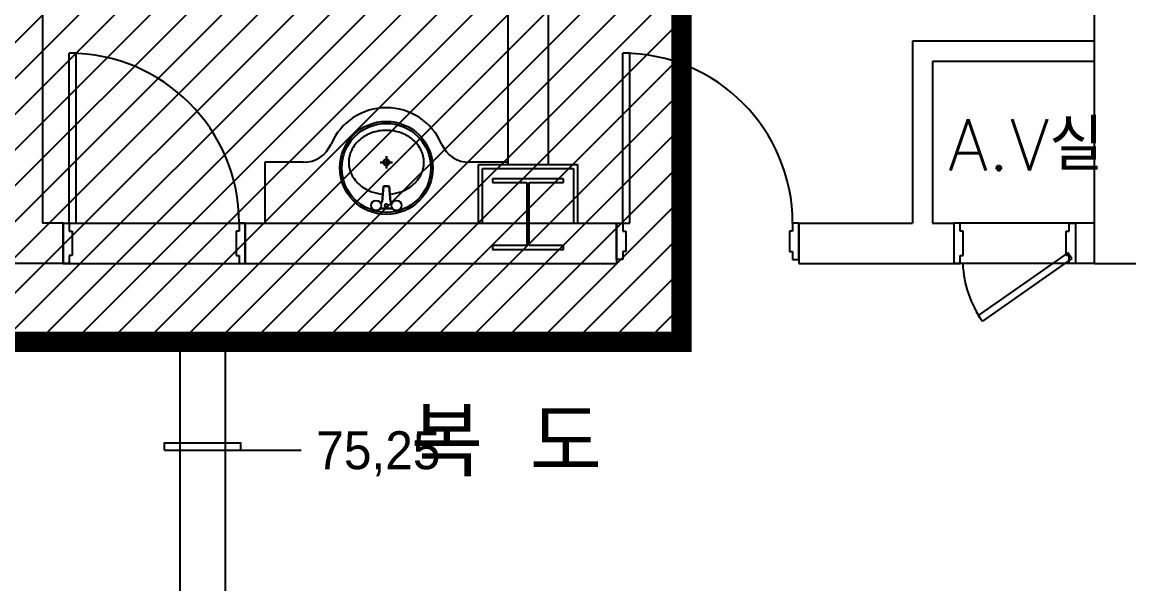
# Model space of a CAD drawing. Header units: millimetres. Extents: x 83956 to 461956, y 36707 to 125807.
# Drawn here: x 164795 to 170265, y 52418 to 55195 of the extents above; entities that cross this region are included whole.
import ezdxf

# ---------------------------------------------------------------- set-up
doc = ezdxf.new("R2010")
doc.units = ezdxf.units.MM
doc.header["$LTSCALE"] = 100
doc.header["$MEASUREMENT"] = 0
doc.linetypes.add('HID', pattern=[2.3, 1.5, -0.8])
doc.layers.add('ARCH', color=9, linetype='CONTINUOUS')
doc.layers.add('PIPE', color=3, linetype='CONTINUOUS')
doc.styles.add('GHS', font='romans.shx', dxfattribs={"bigfont": 'ghs.shx'})
doc.styles.add('gr', font='Gulim.ttf')

msp = doc.modelspace()

# ---------------------------------------------------------------- hatches: boundary and pattern name
at = {"layer": 'PIPE', "ltscale": 2}
h = msp.add_hatch(dxfattribs=at)
h.set_pattern_fill('ANSI31', color=1, scale=1000, style=0)
h.set_pattern_definition([(45, (-1557911.26, -8621795.84), (-88.3883476, 88.3883476), [])])
h.paths.add_polyline_path([(161388, 57950.6), (168053.8, 57950.6), (168053.8, 53615.1), (161388, 53615.1)])

# ---------------------------------------------------------------- linework, layer by layer
at = {"layer": 'ARCH'}
for p, q in [((170095.3, 54001.3), (170095.3, 59383.5)), ((164895.3, 57301.3), (164895.3, 54201.3)), ((167195.3, 57301.3), (167195.3, 54491.3)), ((167395.3, 57301.3), (167395.3, 54491.3)), ((170095.3, 55101.3), (169195.3, 55101.3)), ((169195.3, 55101.3), (169195.3, 54201.3)), ((165062.8, 55041.3), (165027.8, 55041.3)), ((165027.8, 54201.3), (165027.8, 55041.3)), ((165062.8, 54201.3), (165062.8, 55041.3)), ((167798.4, 55041.3), (167763.4, 55041.3)), ((167763.4, 54201.3), (167763.4, 55041.3)), ((167798.4, 54201.3), (167798.4, 55041.3)), ((170095.3, 55001.3), (169295.3, 55001.3)), ((169295.3, 55001.3), (169295.3, 54201.3)), ((166184.5, 54502.1), (165995.3, 54502.1)), ((165995.3, 54502.1), (165995.3, 54202.1)), ((166564.2, 54502), (166626.3, 54502)), ((166626.3, 54502), (166564.2, 54502)), ((166594.7, 54533.1), (166594.7, 54471.1)), ((166595.9, 54533.1), (166595.9, 54471.1)), ((167195.3, 54502.1), (167006.1, 54502.1)), ((167050.3, 54201.3), (167050.3, 54491.3)), ((167050.3, 54491.3), (167540.3, 54491.3)), ((167195.3, 54491.3), (167195.3, 54502.1)), ((167540.3, 54491.3), (167540.3, 54201.3)), ((167070.3, 54201.3), (167070.3, 54471.3)), ((167070.3, 54471.3), (167520.3, 54471.3)), ((167520.3, 54471.3), (167520.3, 54201.3)), ((166574, 54307.2), (166581.3, 54383.6)), ((166581.3, 54383.6), (166574, 54307.2)), ((166581.3, 54383.6), (166609.3, 54383.6)), ((166609.3, 54383.6), (166581.3, 54383.6)), ((166609.3, 54383.6), (166616.5, 54307.2)), ((166616.5, 54307.2), (166609.3, 54383.6)), ((167470.3, 54421.3), (167120.3, 54421.3)), ((167120.3, 54421.3), (167120.3, 54402.3)), ((167120.3, 54402.3), (167289.3, 54402.3)), ((167289.3, 54402.3), (167289.3, 54090.3)), ((167301.3, 54090.3), (167301.3, 54402.3)), ((167301.3, 54402.3), (167470.3, 54402.3)), ((167470.3, 54402.3), (167470.3, 54421.3)), ((166566, 54302.6), (166569.1, 54302.6)), ((166569.1, 54302.6), (166566, 54302.6)), ((166566, 54274.6), (166624.5, 54274.6)), ((166624.5, 54274.6), (166566, 54274.6)), ((166621.5, 54302.6), (166624.5, 54302.6)), ((166624.5, 54302.6), (166621.5, 54302.6)), ((164997.8, 54201.3), (164895.3, 54201.3)), ((164997.8, 54201.3), (164997.8, 54001.3)), ((164997.8, 54201.3), (165897.8, 54201.3)), ((164997.8, 54201.3), (165027.8, 54201.3)), ((164997.8, 54001.3), (164997.8, 54201.3)), ((165027.8, 54201.3), (165062.8, 54201.3)), ((165027.8, 54201.3), (165027.8, 54161.3)), ((165027.8, 54161.3), (165042.8, 54161.3)), ((165042.8, 54161.3), (165042.8, 54041.3)), ((165867.8, 54161.3), (165852.8, 54161.3)), ((165852.8, 54161.3), (165852.8, 54041.3)), ((165897.8, 54201.3), (165867.8, 54201.3)), ((165867.8, 54201.3), (165867.8, 54161.3)), ((165897.8, 54201.3), (165897.8, 54001.3)), ((165897.8, 54201.3), (167289.3, 54201.3)), ((165897.8, 54001.3), (165897.8, 54201.3)), ((165995.3, 54202.1), (166995.3, 54202.1)), ((167301.3, 54201.3), (167733.4, 54201.3)), ((167733.4, 54201.3), (167733.4, 54001.3)), ((167733.4, 54201.3), (167763.4, 54201.3)), ((167733.4, 54021.3), (167733.4, 54201.3)), ((167763.4, 54201.3), (167798.4, 54201.3)), ((167763.4, 54201.3), (167763.4, 54161.3)), ((167763.4, 54161.3), (167778.4, 54161.3)), ((167778.4, 54161.3), (167778.4, 54061.3)), ((168603.4, 54161.3), (168588.4, 54161.3)), ((168588.4, 54161.3), (168588.4, 54061.3)), ((168633.4, 54201.3), (168603.4, 54201.3)), ((168603.4, 54201.3), (168603.4, 54161.3)), ((168633.4, 54201.3), (169195.3, 54201.3)), ((168633.4, 54201.3), (168633.4, 54001.3)), ((168633.4, 54021.3), (168633.4, 54201.3)), ((169295.3, 54201.3), (169400.8, 54201.3)), ((169295.3, 54201.3), (169400.8, 54201.3)), ((170095.3, 54201.3), (169400.8, 54201.3)), ((170095.3, 54201.3), (169400.8, 54201.3)), ((169400.8, 54201.3), (169400.8, 54201.3)), ((170000.8, 54201.3), (169400.8, 54201.3)), ((170095.3, 54201.3), (170000.8, 54201.3)), ((167289.3, 54090.3), (167120.3, 54090.3)), ((167120.3, 54090.3), (167120.3, 54071.3)), ((167120.3, 54071.3), (167470.3, 54071.3)), ((167470.3, 54090.3), (167301.3, 54090.3)), ((167470.3, 54071.3), (167470.3, 54090.3)), ((167778.4, 54061.3), (167763.4, 54061.3)), ((167763.4, 54061.3), (167763.4, 54021.3)), ((168588.4, 54061.3), (168603.4, 54061.3)), ((168603.4, 54061.3), (168603.4, 54021.3)), ((164997.8, 54001.3), (164605.8, 54001.3)), ((164997.8, 54001.3), (165897.8, 54001.3)), ((165027.8, 54001.3), (164997.8, 54001.3)), ((165042.8, 54041.3), (165027.8, 54041.3)), ((165027.8, 54041.3), (165027.8, 54001.3)), ((165852.8, 54041.3), (165867.8, 54041.3)), ((165867.8, 54041.3), (165867.8, 54001.3)), ((165867.8, 54001.3), (165897.8, 54001.3)), ((165897.8, 54001.3), (167733.4, 54001.3)), ((167763.4, 54021.3), (167733.4, 54021.3)), ((168603.4, 54021.3), (168633.4, 54021.3)), ((168633.4, 54001.3), (169400.8, 54001.3)), ((170000.8, 54001.3), (169400.8, 54001.3)), ((170000.8, 54001.3), (169400.8, 54001.3)), ((170095.3, 54001.3), (170000.8, 54001.3)), ((170095.3, 54001.3), (170439.5, 54001.3))]:
    msp.add_line(p, q, dxfattribs=at)
at = {"layer": 'ARCH', "linetype": 'ByBlock', "ltscale": 2}
for p, q in [((165027.8, 54201.3), (165867.8, 54201.3)), ((165027.8, 54001.3), (165867.8, 54001.3))]:
    msp.add_line(p, q, dxfattribs=at)
at = {"layer": 'ARCH', "ltscale": 2}
for p, q in [((169430.8, 54201.3), (169400.8, 54201.3)), ((169400.8, 54201.3), (169400.8, 54001.3)), ((169970.8, 54201.3), (169430.8, 54201.3)), ((169430.8, 54161.3), (169430.8, 54201.3)), ((169445.8, 54161.3), (169430.8, 54161.3)), ((169445.8, 54041.3), (169445.8, 54161.3)), ((169955.8, 54041.3), (169955.8, 54161.3)), ((169955.8, 54161.3), (169970.8, 54161.3)), ((169970.8, 54161.3), (169970.8, 54201.3)), ((169970.8, 54201.3), (170000.8, 54201.3)), ((170000.8, 54201.3), (170000.8, 54001.3)), ((169963.6, 54054.6), (169521, 53745.2)), ((169983.6, 54025.9), (169963.6, 54054.6)), ((169400.8, 54001.3), (169430.8, 54001.3)), ((169430.8, 54001.3), (169430.8, 54041.3)), ((169430.8, 54041.3), (169445.8, 54041.3)), ((169970.8, 54001.3), (169430.8, 54001.3)), ((169983.6, 54025.9), (169541.1, 53716.5)), ((169970.8, 54041.3), (169955.8, 54041.3)), ((169970.8, 54001.3), (169970.8, 54041.3)), ((170000.8, 54001.3), (169970.8, 54001.3)), ((169521, 53745.2), (169541.1, 53716.5))]:
    msp.add_line(p, q, dxfattribs=at)
at = {"layer": 'ARCH'}
for centre, radius in [((166595.3, 54474.6), 230), ((166595.3, 54474.6), 230), ((166595.3, 54474.6), 220), ((166595.3, 54474.6), 220), ((166595.3, 54502.1), 15), ((166595.3, 54502.1), 15), ((166545.3, 54288.6), 25), ((166545.3, 54288.6), 25), ((166595.3, 54288.6), 8), ((166595.3, 54288.6), 8), ((166645.3, 54288.6), 25), ((166645.3, 54288.6), 25)]:
    msp.add_circle(centre, radius, dxfattribs=at)
for centre, radius, start, end in [((165027.8, 54201.3), 840, 360, 90), ((167763.4, 54201.3), 840, 0, 90), ((166595.3, 54474.6), 297.5, 23.3688, 156.6312), ((166584.9, 54471.3), 187.1, 109.3849, 130.3466), ((166584.9, 54471.3), 187.1, 109.3849, 130.3466), ((166595.3, 54441.7), 218.4, 90, 109.3849), ((166595.3, 54441.7), 218.4, 90, 109.3849), ((166595.3, 54441.7), 218.4, 70.6151, 90), ((166595.3, 54441.7), 218.4, 70.6151, 90), ((166605.7, 54471.3), 187.1, 49.6534, 70.6151), ((166605.7, 54471.3), 187.1, 49.6534, 70.6151), ((166184.5, 54652.1), 150, 270, 336.6312), ((166568.9, 54490.1), 162.4, 130.3466, 154.0053), ((166568.9, 54490.1), 162.4, 130.3466, 154.0053), ((166621.6, 54490.1), 162.4, 25.9947, 49.6534), ((166621.6, 54490.1), 162.4, 25.9947, 49.6534), ((167006.1, 54652.1), 150, 203.3688, 270), ((166544.2, 54502.1), 134.9, 154.0053, 180), ((166544.2, 54502.1), 134.9, 154.0053, 180), ((166646.3, 54502.1), 134.9, 0, 25.9947), ((166646.3, 54502.1), 134.9, 0, 25.9947), ((166544.2, 54502.1), 134.9, 180, 205.9947), ((166544.2, 54502.1), 134.9, 180, 205.9947), ((166646.3, 54502.1), 134.9, 334.0053, 360), ((166646.3, 54502.1), 134.9, 334.0053, 360), ((166568.9, 54514.2), 162.4, 205.9947, 229.6534), ((166568.9, 54514.2), 162.4, 205.9947, 229.6534), ((166621.6, 54514.2), 162.4, 310.3466, 334.0053), ((166621.6, 54514.2), 162.4, 310.3466, 334.0053), ((166584.9, 54533), 187.1, 229.6534, 250.6151), ((166584.9, 54533), 187.1, 229.6534, 250.6151), ((166605.7, 54533), 187.1, 289.3849, 310.3466), ((166605.7, 54533), 187.1, 289.3849, 310.3466), ((166595.3, 54562.5), 218.4, 250.6151, 265.3623), ((166595.3, 54562.5), 218.4, 250.6151, 265.3623), ((166595.3, 54562.5), 218.4, 274.6377, 289.3849), ((166595.3, 54562.5), 218.4, 274.6377, 289.3849), ((166569.1, 54307.6), 5, 270, 354.6091), ((166569.1, 54307.6), 5, 270, 354.6091), ((166621.5, 54307.6), 5, 185.3909, 270), ((166621.5, 54307.6), 5, 185.3909, 270)]:
    msp.add_arc(centre, radius, start, end, dxfattribs=at)
at = {"layer": 'ARCH', "ltscale": 2}
msp.add_arc((169983.6, 54025.9), 540, 182.6096, 214.9591, dxfattribs=at)
at = {"layer": 'PIPE', "color": 4, "ltscale": 2}
msp.add_line((165574.1, 53615.1), (165574.1, 51759), dxfattribs=at)
at = {"layer": 'PIPE', "ltscale": 2}
msp.add_line((165799.1, 53615.1), (165799.1, 51744), dxfattribs=at)
at = {"layer": 'PIPE', "color": 1, "ltscale": 2}
msp.add_line((165499.1, 53078.7), (166174.1, 53078.7), dxfattribs=at)
at = {"layer": 'PIPE', "linetype": 'HID', "ltscale": 2, "const_width": 100}
msp.add_lwpolyline([(161388, 57950.6), (168053.8, 57950.6), (168053.8, 53615.1), (161388, 53615.1)], close=True, dxfattribs=at)
at = {"layer": 'PIPE', "color": 1, "ltscale": 2}
msp.add_lwpolyline([(165499.1, 53078.7), (165499.1, 53116.2), (165874.1, 53116.2), (165874.1, 53078.7)], dxfattribs=at)

# ---------------------------------------------------------------- texts
at = {"layer": 'ARCH', "style": 'GHS'}
for s, height, p in [('A.V실', 253.12, (169373.2, 54462.3)), ('복 도', 337.5, (166716.1, 52948.9))]:
    msp.add_text(s, height=height, dxfattribs=at).set_placement(p)
at = {"layer": 'PIPE', "color": 2, "ltscale": 2, "style": 'gr'}
msp.add_text('75,25', height=187.5, dxfattribs=at).set_placement((166249.1, 52985))

doc.saveas('drawing.dxf')
